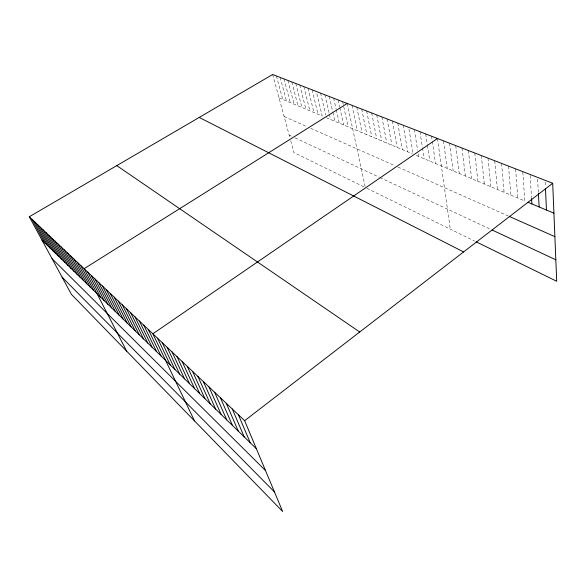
<?xml version="1.0" encoding="UTF-8"?>
<svg xmlns="http://www.w3.org/2000/svg" width="586" height="586" viewBox="0 0 586 586"><rect width="100%" height="100%" fill="white"/><g stroke="black" fill="none" stroke-linecap="round" stroke-linejoin="round"><path stroke-width="0.44" stroke-dasharray="2.93 2.2" d="M279.031 97.884L322.19 115.984L316.315 91.467M326.387 117.749L412.376 153.803M416.287 155.444L524.785 200.947L522.8 171.647M284.115 116.526L306.778 126.583M310.705 128.327L395.023 165.735M397.938 167.032L508.553 216.102M289.184 135.117L291.374 136.142M295.036 137.857L379.142 177.177M379.933 177.551L490.504 229.251M363.862 186.831L293.952 152.594L290.392 139.541M366.821 188.282L474.616 241.066M272.651 74.51L289.989 138.069M276.394 75.968L282.738 99.444M280.189 77.433L286.488 101.012M284.02 78.927L290.275 102.601M287.894 80.428L294.106 104.213M291.813 81.952L297.981 105.839M295.784 83.49L301.907 107.48M299.79 85.051L305.87 109.143M303.848 86.625L309.877 110.827M307.958 88.222L313.935 112.527M312.111 89.834L318.037 114.248M320.571 93.115L325.765 115.112M324.878 94.793L329.2 113.347M329.405 114.226L330.636 119.529M329.237 96.485L332.694 111.567M332.899 112.461L334.936 121.331M333.646 98.192L336.064 108.893M336.269 109.787L339.287 123.155M338.115 99.928L339.653 106.85M339.843 107.714L343.689 125.001M342.634 101.686L348.15 126.869M347.212 103.458L365.151 186.773M351.974 105.312L357.35 130.729M356.801 107.187L362.104 132.722M361.687 109.084L366.917 134.743M366.638 111.003L371.788 136.787M371.656 112.951L376.725 138.853M376.739 114.929L381.728 140.955M381.889 116.929L386.789 143.079M387.112 118.958L391.924 145.233M392.4 121.009L397.125 147.408M397.762 123.089L402.399 149.62M403.197 125.206L407.739 151.862M409.006 129.132L413.152 154.133M414.302 129.513L417.62 150.148M418.199 153.737L418.631 156.433M419.964 131.711L422.367 147.042M422.506 147.943L424.198 158.762M425.714 133.945L427.311 144.471M427.443 145.343L429.831 161.128M431.545 136.208L432.19 140.618M432.322 141.497L435.552 163.523M437.456 138.508L450.304 229.163M443.448 140.83L447.221 168.416M449.535 143.196L453.183 170.914M455.71 145.592L459.226 173.456M461.973 148.024L465.357 176.027M468.331 150.492L471.584 178.635M474.785 152.997L477.89 181.279M481.333 155.546L484.3 183.967M487.984 158.125L490.797 186.692M494.731 160.747L497.389 189.454M501.587 163.406L504.085 192.267M508.553 166.109L510.882 195.116M515.621 168.856L517.782 198.009M530.154 175.375L531.517 197.68M537.611 179.155L538.344 192.604M545.134 182.085L545.346 186.597"/><path stroke-width="0.88" d="M244.648 420.689L552.701 183.257L272.651 74.51L29.3 216.761L71.419 294.377L282.635 511.49L244.648 420.689L29.3 216.761M437.456 138.508L152.865 333.771L194.523 420.916M347.212 103.458L84.128 268.681L126.693 351.197M527.949 202.273L553.924 213.165M509.388 216.476L554.876 236.656M492.072 229.983L555.821 259.788M476.088 241.791L556.7 281.265L552.701 183.257M199.211 117.434L463.607 251.921M116.782 165.626L359.716 332.006M41.994 240.15L256.397 448.759M52.059 258.704L265.524 470.587M62.057 277.134L274.431 491.888M34.764 221.94L47.495 245.505M32.018 219.332L44.726 242.809M37.548 224.577L50.293 248.23M43.232 229.954L56.007 253.789M40.368 227.243L53.136 250.991M46.126 232.693L58.915 256.617M52.037 238.29L64.856 262.396M49.063 235.477L61.867 259.488M55.047 241.146L67.881 265.341M61.2 246.97L74.063 271.355M58.102 244.04L70.95 268.329M64.343 249.944L77.213 274.416M67.529 252.962L80.407 277.522M74.026 259.115L86.926 283.866M70.752 256.016L83.644 280.672M77.345 262.264L90.251 287.103M80.714 265.451L93.621 290.385M87.695 272.058L100.609 297.183M91.306 275.479L104.227 300.699M98.704 282.481L111.618 307.899M94.976 278.958L107.897 304.273M102.484 286.063L115.398 311.576M106.33 289.704L119.236 315.312M110.227 293.396L123.133 319.099M114.189 297.153L127.089 322.945M118.218 300.962L131.103 326.856M122.306 304.837L135.183 330.826M126.459 308.771L139.321 334.855M130.685 312.77L143.533 338.95M134.978 316.828L147.804 343.103M139.336 320.96L152.148 347.33M143.768 325.164L156.565 351.622M148.28 329.427L161.047 355.988M157.531 338.188L170.24 364.932M162.271 342.678L174.95 369.517M167.098 347.249L179.741 374.176M172.006 351.9L184.612 378.915M177.001 356.632L189.564 383.735M182.092 361.445L194.603 388.643M187.264 366.345L199.731 393.631M192.538 371.341L204.954 398.707M197.907 376.424L210.264 403.879M203.371 381.596L215.67 409.138M208.938 386.87L221.171 414.492M214.608 392.239L226.775 419.942M220.387 397.718L232.481 425.495M226.284 403.293L238.297 431.15M232.283 408.977L244.215 436.907M238.407 414.778L250.244 442.782M531.575 198.573L531.905 203.928M538.395 193.505L539.127 206.961M545.434 188.399L546.467 210.037"/></g></svg>
